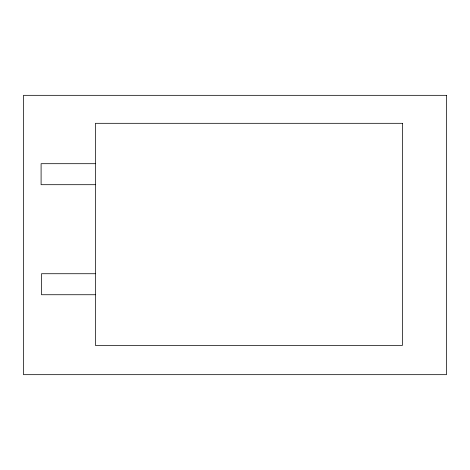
<?xml version="1.0" encoding="UTF-8"?>
<svg xmlns="http://www.w3.org/2000/svg" width="470" height="470" viewBox="0 0 470 470"><rect width="100%" height="100%" fill="white"/><g stroke="black" fill="none" stroke-linecap="round" stroke-linejoin="round"><path stroke-width="0.7" d="M95.416 163.695L41.096 163.695L41.096 184.698L95.416 184.698M95.416 273.728L41.495 273.728L41.495 294.737L95.416 294.737M446.5 95.328L23.5 95.328L23.5 374.672L446.5 374.672L446.5 95.328M402.402 123.31L95.416 123.31L95.416 345.427L402.402 345.427L402.402 123.31"/></g></svg>
